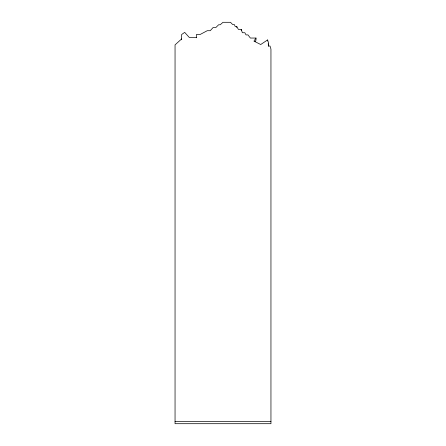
<?xml version="1.0" encoding="UTF-8"?>
<svg xmlns="http://www.w3.org/2000/svg" width="446" height="446" viewBox="0 0 446 446"><rect width="100%" height="100%" fill="white"/><g stroke="black" fill="none" stroke-linecap="round" stroke-linejoin="round"><path stroke-width="0.67" d="M196.368 37.815L196.368 34.532L200.031 34.532L207.251 30.707L210.261 30.707L213.121 27.513L215.87 27.513L218.646 24.764L220.218 24.764L223 22.3L230.515 22.3L232.606 24.502L234.306 24.502L235.198 26.526L236.77 26.526L238.381 29.403L241.258 29.403L242.351 32.725L244.837 32.725L246.03 34.911L247.993 34.911L250.373 38.044L255.998 38.044L253.947 41.121L260.72 44.528L267.567 39.945L268.581 42.911L268.581 46.267M254.973 41.695L255.998 40.157L255.998 38.044M181.645 38.919L175.049 44.868L175.049 423.7L270.951 423.7L270.951 49.116L270.02 46.022L268.581 46.022M196.368 37.475L189.299 37.475L184.677 32.374L181.645 34.532L181.645 39.772M175.049 421.593L270.951 421.593M268.174 43.836L268.581 45.024M267.567 39.945L267.567 40.999M241.258 29.403L241.258 30.462M236.77 26.526L236.77 27.58"/></g></svg>
